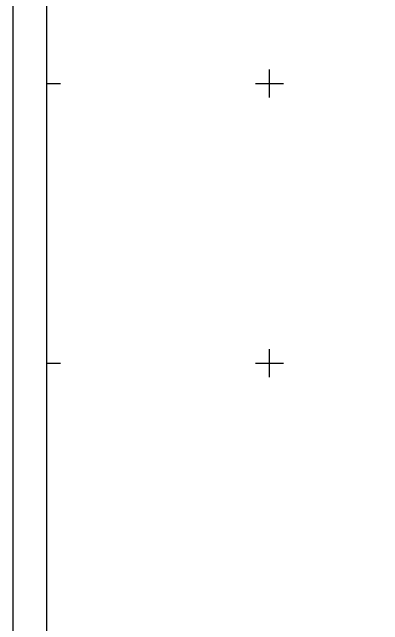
# Model space of a CAD drawing. Extents: x 548008 to 28551814, y 4990738 to 4997387.
# Drawn here: x 548082 to 549405, y 4994065 to 4996255 of the extents above; entities that cross this region are included whole.
import ezdxf

# ---------------------------------------------------------------- set-up
doc = ezdxf.new("R2010")
doc.units = 0
doc.header["$LTSCALE"] = 10
doc.layers.add('TK', color=7, linetype='CONTINUOUS')

msp = doc.modelspace()

# ---------------------------------------------------------------- linework, layer by layer
at = {"layer": 'TK', "linetype": 'Continuous'}
for p, q in [((549000, 4995950), (549000, 4996050)), ((548204, 4996000), (548254, 4996000)), ((548950, 4996000), (549050, 4996000)), ((549000, 4994950), (549000, 4995050)), ((548204, 4995000), (548254, 4995000)), ((548950, 4995000), (549050, 4995000))]:
    msp.add_line(p, q, dxfattribs=at)
at = {"layer": 'TK', "linetype": 'Continuous', "const_width": 5, "flags": 128}
msp.add_lwpolyline([(548084, 4990921), (553324, 4990921), (553324, 4997161), (548084, 4997161)], close=True, dxfattribs=at)
at = {"layer": 'TK', "linetype": 'Continuous', "flags": 128}
msp.add_lwpolyline([(548204, 4990980.9), (553204, 4990980.9), (553204, 4997041), (548204, 4997041)], close=True, dxfattribs=at)

doc.saveas('drawing.dxf')
